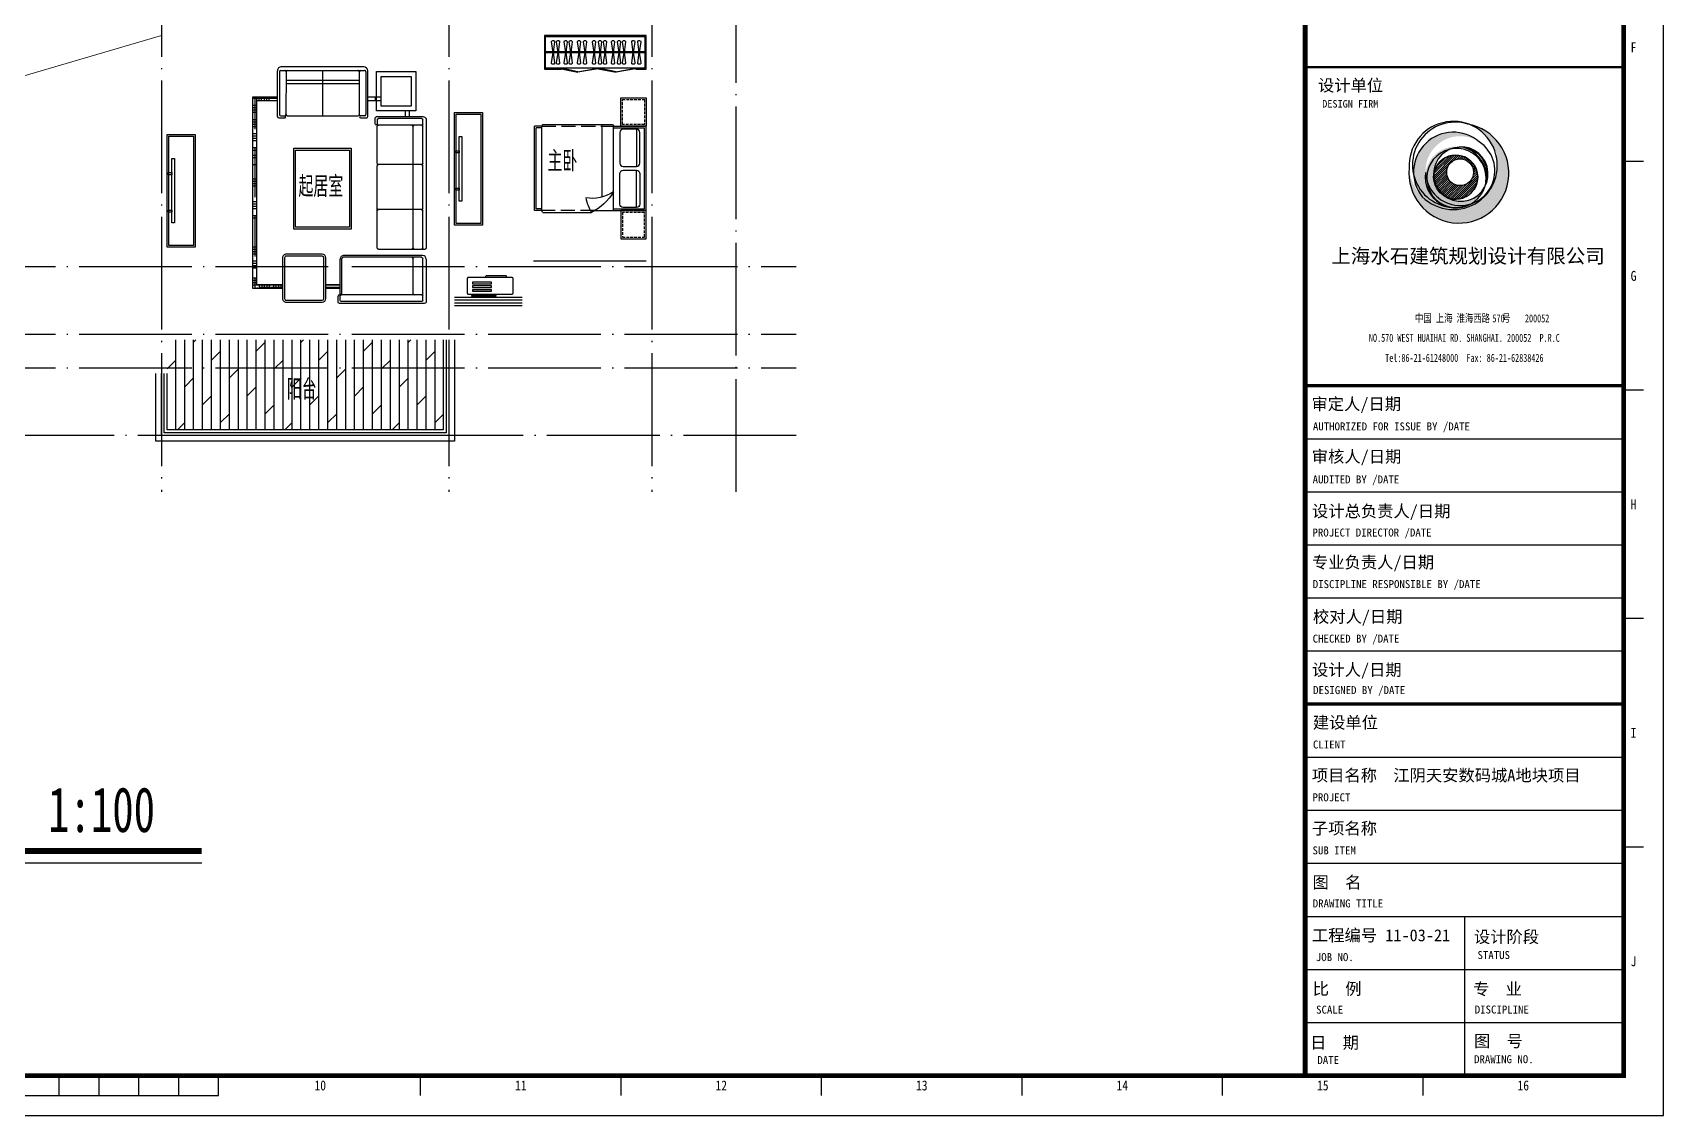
# Model space of a CAD drawing. Extents: x 921942 to 1159542, y -958603 to -790785.
# Drawn here: x 1130604 to 1159542, y -916648 to -897436 of the extents above; entities that cross this region are included whole.
import ezdxf
from ezdxf.enums import TextEntityAlignment as Align

# ---------------------------------------------------------------- set-up
doc = ezdxf.new("R2010")
doc.units = 0
doc.header["$LTSCALE"] = 1000
doc.header["$MEASUREMENT"] = 0
doc.linetypes.add('DASH', pattern=[0.35, 0.25, -0.1])
doc.linetypes.add('DOTE', pattern=[2.42, 2, -0.2, 0.02, -0.2])
for name, color, linetype in [('BALCONY', 6, 'CONTINUOUS'), ('DIM_SYMB', 3, 'CONTINUOUS'), ('DOTE', 1, 'DOTE'), ('FACE', 2, 'CONTINUOUS'), ('PUB_TEXT', 7, 'CONTINUOUS'), ('TT', 7, 'CONTINUOUS'), ('图框', 255, 'CONTINUOUS'), ('家具', 8, 'CONTINUOUS'), ('平面填充', 250, 'CONTINUOUS'), ('看线', 2, 'CONTINUOUS'), ('空调', 8, 'CONTINUOUS')]:
    doc.layers.add(name, color=color, linetype=linetype)
doc.layers.add('平面看线', color=8, linetype='CONTINUOUS', lineweight=0)
doc.styles.get("Standard").update_dxf_attribs({"font": 'GBENOR', "bigfont": 'GBCBIG'})
doc.styles.add('TKZ1', font='SIMHEI.TTF', dxfattribs={"width": 0.7})
doc.styles.add('图签栏', font='SimSun.ttf')
doc.styles.add('长仿宋', font='SimSun.ttf', dxfattribs={"width": 0.7, "height": 5})

# ---------------------------------------------------------------- blocks, each defined once
blk = doc.blocks.new('A$C790473E3')
at = {"layer": 'FACE'}
blk.add_hatch(color=256, dxfattribs=at).paths.add_polyline_path([(12277, 22805, -0.4358242), (25158, 38243, 0.4034982), (8203, 25238, -0.6154452), (35207, 40694, 0.9131699), (6565, 13084, -0.1859392), (0, 27582, 2.2949898), (29364, 49669, -0.7433742), (29147, 8589, 0.2704113), (38508, 20344, -0.4456628), (20141, 12365, -0.3262317)])
h = blk.add_hatch(dxfattribs=at)
h.set_pattern_fill('ANSI31', color=256, scale=6118.035339, style=0)
h.set_pattern_definition([(45, (-835537.9, 198731.2), (-540.76303, 540.76303), [])])
h.paths.add_polyline_path([(34441, 22970, 1.0074548), (12277, 22805, 0.9926004)])
h.paths.add_polyline_path([(18828, 25457, -1), (32328, 25457, -1)], flags=16)
blk.add_circle((23359, 22970), 11082, dxfattribs=at)
at = {"layer": 'FACE', "color": 2}
blk.add_circle((25578, 25457), 6750, dxfattribs=at)
for centre, radius, start, end in [((24948, 24977), 25084, 174.038692, 79.861542), ((23075, 29161), 21450, 286.445455, 72.950093), ((22142, 25587), 19974, 49.145957, 218.751509), ((25605, 26152), 17427, 56.564441, 183.004516), ((23426, 22946), 15395, 83.539592, 171.435544), ((25891, 24539), 13724, 93.061268, 187.256224), ((23359, 22970), 11082, 253.122954, 180.85108), ((22101, 28855), 22137, 183.29715, 225.430105), ((25737, 24611), 13464, 245.440082, 341.523102), ((23754, 22488), 14908, 291.206809, 351.732962)]:
    blk.add_arc(centre, radius, start, end, dxfattribs=at)
blk = doc.blocks.new('图框2')
at = {"layer": '图框', "color": 0}
for p, q in [((84100, 0), (84100, 59400)), ((83600, 23960), (83100, 23960)), ((83600, 18220), (83100, 18220)), ((75100, 17000), (83100, 17000)), ((75100, 15667), (83100, 15667)), ((75100, 14333), (83100, 14333)), ((75100, 13000), (83100, 13000)), ((83600, 12480), (83100, 12480)), ((75100, 11667), (83100, 11667)), ((75100, 9000), (83100, 9000)), ((75100, 7667), (83100, 7667)), ((83600, 6740), (83100, 6740)), ((75100, 6333), (83100, 6333)), ((75100, 5000), (83100, 5000)), ((79100, 5000), (79100, 1000)), ((75100, 3667), (83100, 3667)), ((75100, 2333), (83100, 2333)), ((43800, 500), (43800, 1000)), ((44800, 500), (44800, 1000)), ((45800, 500), (45800, 1000)), ((46800, 500), (46800, 1000)), ((47800, 500), (47800, 1000)), ((52875, 500), (52875, 1000)), ((57912, 500), (57912, 1000)), ((62950, 500), (62950, 1000)), ((67988, 500), (67988, 1000)), ((73025, 500), (73025, 1000)), ((78062, 500), (78062, 1000)), ((37800, 500), (47800, 500)), ((0, 0), (84100, 0))]:
    blk.add_line(p, q, dxfattribs=at)
at = {"layer": '图框', "color": 0, "const_width": 120}
blk.add_lwpolyline([(83100, 58400), (2500, 58400), (2500, 1000), (83100, 1000)], close=True, dxfattribs=at)
at = {"layer": '图框', "color": 0}
for points, const_width in [([(75100, 58400), (75100, 1000)], 120), ([(75100, 26333), (83100, 26333)], 66.7), ([(75100, 26333), (83100, 26333)], 60), ([(75100, 18333), (83100, 18333)], 80), ([(75100, 18333), (83100, 18333)], 66.7), ([(75100, 10333), (83100, 10333)], 80)]:
    blk.add_lwpolyline(points, dxfattribs=dict(at, const_width=const_width))
at = {"layer": '图框', "color": 0, "linetype": 'ByBlock', "xscale": 0.04999999701976776, "yscale": 0.05000000447034836, "zscale": 0.05}
blk.add_blockref('A$C790473E3', (77715, 22421), dxfattribs=at)
at = {"layer": '图框', "color": 0, "style": 'TKZ1'}
for s, height, width, p in [('F', 250, 0.85, (83350, 26830)), ('G', 250, 0.85, (83350, 21090)), ('中国 上海 淮海西路   号    ', 200, 0.75, (79264, 20033)), ('570     200052 ', 200, 0.75, (80571, 20021)), ('NO.570 WEST HUAIHAI RD. SHANGHAI. 200052  P.R.C', 200, 0.75, (79100, 19533)), ('Tel:86-21-61248000  Fax: 86-21-62838426', 200, 0.75, (79100, 19033)), ('H', 250, 0.85, (83350, 15350)), ('I', 250, 0.85, (83350, 9610)), ('J', 250, 0.85, (83350, 3870)), ('10', 250, 0.85, (50356, 750)), ('11', 250, 0.85, (55394, 750)), ('12', 250, 0.85, (60431, 750)), ('13', 250, 0.85, (65469, 750)), ('14', 250, 0.85, (70506, 750)), ('15', 250, 0.85, (75544, 750)), ('16', 250, 0.85, (80581, 750))]:
    blk.add_text(s, height=height, dxfattribs=dict(at, width=width)).set_placement(p, align=Align.MIDDLE)
at = {"layer": '图框', "color": 0}
for s, height, style, p in [('设计单位', 300, '图签栏', (76241, 25883)), ('上海水石建筑规划设计有限公司', 360, 'TKZ1', (79192, 21597))]:
    blk.add_text(s, height=height, dxfattribs=dict(at, style=style)).set_placement(p, align=Align.MIDDLE)
at = {"layer": '图框', "color": 0, "style": '图签栏'}
for s, height, p in [('DESIGN FIRM', 188.55, (75529, 25318)), ('审定人/日期', 300, (75260, 17722)), ('AUTHORIZED FOR ISSUE BY /DATE', 200, (75295, 17208)), ('审核人/日期', 300, (75266, 16402)), ('AUDITED BY /DATE', 200, (75288, 15876)), ('设计总负责人/日期', 300, (75272, 15030)), ('PROJECT DIRECTOR /DATE', 200, (75284, 14542)), ('专业负责人/日期', 300, (75272, 13744)), ('DISCIPLINE RESPONSIBLE BY /DATE', 200, (75292, 13246)), ('校对人/日期', 300, (75296, 12378)), ('CHECKED BY /DATE', 200, (75290, 11877)), ('设计人/日期', 300, (75274, 11045)), ('DESIGNED BY /DATE', 200, (75301, 10583)), ('建设单位', 300, (75293, 9720)), ('CLIENT', 200, (75297, 9217)), ('项目名称  江阴天安数码城A地块项目', 300, (75269, 8393)), ('PROJECT', 200, (75285, 7890)), ('子项名称  ', 300, (75269, 7060)), ('SUB ITEM', 200, (75285, 6557)), ('图  名', 300, (75285, 5706)), ('DRAWING TITLE', 200, (75291, 5224)), ('工程编号 11-03-21', 300, (75271, 4374)), ('设计阶段', 300, (79340, 4335)), ('STATUS', 200, (79430, 3927)), ('JOB NO.', 200, (75369, 3875)), ('比  例', 300, (75290, 3030)), ('专  业', 300, (79318, 3025)), ('SCALE', 200, (75375, 2555)), ('DISCIPLINE', 200, (79361, 2559)), ('日  期', 300, (75226, 1677)), ('图  号', 300, (79342, 1717)), ('DATE', 200, (75408, 1290)), ('DRAWING NO.', 200, (79344, 1311))]:
    blk.add_text(s, height=height, dxfattribs=at).set_placement(p)
blk = doc.blocks.new('dgfgf')
at = {"layer": '家具'}
blk.add_lwpolyline([(7597, -62676), (7147, -62676), (7147, -63176), (7597, -63176), (7597, -62676), (7517, -62676)], dxfattribs=at)
at = {"layer": '家具', "color": 251, "linetype": 'DASH', "ltscale": 0.2}
blk.add_lwpolyline([(7567, -62706), (7177, -62706), (7177, -63146), (7567, -63146)], close=True, dxfattribs=at)
blk = doc.blocks.new('A$C72813290')
at = {"layer": '家具'}
for p, q in [((1830, 2030), (599, 2030)), ((779, 753), (779, 2030)), ((579, 2000), (0, 2000)), ((0, 500), (0, 2000)), ((30, 530), (30, 1970)), ((579, 1970), (30, 1970)), ((170, 1945), (170, 1283)), ((579, 500), (579, 2010)), ((1850, 500), (1850, 2000)), ((1850, 2000), (1980, 2000)), ((1850, 1970), (1950, 1970)), ((1950, 530), (1950, 1970)), ((1980, 500), (1980, 2000)), ((170, 555), (170, 1217)), ((912, 500), (0, 500)), ((579, 530), (30, 530)), ((1830, 470), (967, 470)), ((1850, 530), (1950, 530)), ((1850, 500), (1980, 500))]:
    blk.add_line(p, q, dxfattribs=at)
at = {"layer": '家具', "linetype": 'DASH'}
for p, q in [((1850, 2000), (579, 2000)), ((912, 500), (1850, 500))]:
    blk.add_line(p, q, dxfattribs=at)
at = {"layer": '家具'}
for points in [[(170, 1945), (405, 1945, -0.414214), (465, 1885), (465, 1343, -0.414214), (405, 1283), (170, 1283, -0.414214), (110, 1343), (110, 1885, -0.414214)], [(170, 555), (405, 555, 0.414214), (465, 615), (465, 1157, 0.414214), (405, 1217), (170, 1217, 0.414214), (110, 1157), (110, 615, 0.414214)]]:
    blk.add_lwpolyline(points, format="xyb", close=True, dxfattribs=at)
blk.add_lwpolyline([(579, 833, 0.180302), (1071, 725, -0.088637), (967, 470, 28871.271551)], format="xyb", dxfattribs=at)
for centre, radius, start, end in [((599, 2010), 20, 90, 180), ((1819, 2001), 30.7, 357.6884, 69.6917), ((1392, 1313), 944, 210.6075, 243.2773), ((1819, 499), 30.7, 290.3566, 2.3152)]:
    blk.add_arc(centre, radius, start, end, dxfattribs=at)
blk.add_blockref('dgfgf', (-7147, 65176), dxfattribs=at)
at = {"layer": '家具', "xscale": -1, "rotation": 180}
blk.add_blockref('dgfgf', (-7147, -62676), dxfattribs=at)
blk = doc.blocks.new('sderg fhfgjghj')
at = {"layer": '家具'}
blk.add_line((934, 186), (934, 206), dxfattribs=at)
at = {"layer": '家具', "color": 8}
for p, q in [((-553, -83), (1212, -84)), ((-553, -103), (1212, -104))]:
    blk.add_line(p, q, dxfattribs=at)
at = {"layer": '家具'}
for points in [[(-390, 187), (-390, 207), (-573, 207), (-573, -393), (1232, -394), (1232, 206), (934, 206)], [(-388, 187), (934, 186), (1212, 186), (1212, -374), (-553, -373), (-553, 187), (-388, 187)]]:
    blk.add_lwpolyline(points, dxfattribs=at)
at = {"layer": '家具', "color": 8}
for points in [[(-479, -280), (-452, -93), (-479, 93, -0.459921), (-459, 117), (-445, 117, -0.459921), (-425, 93), (-452, -93), (-425, -280, -0.459921), (-445, -303), (-459, -303, -0.459921)], [(-372, -280), (-346, -93), (-372, 93, -0.459921), (-353, 117), (-338, 117, -0.459921), (-319, 93), (-346, -93), (-319, -280, -0.459921), (-338, -303), (-353, -303, -0.459921)], [(-209, -280), (-182, -93), (-209, 93, -0.459921), (-189, 117), (-175, 117, -0.459921), (-155, 93), (-182, -93), (-155, -280, -0.459921), (-175, -303), (-189, -303, -0.459921)], [(-120, -280), (-93, -93), (-120, 93, -0.459921), (-100, 117), (-86, 117, -0.459921), (-66, 93), (-93, -93), (-66, -280, -0.459921), (-86, -303), (-100, -303, -0.459921)], [(-13, -280), (13, -93), (-13, 93, -0.459921), (6, 117), (21, 117, -0.459921), (40, 93), (13, -93), (40, -280, -0.459921), (21, -303), (6, -303, -0.459921)], [(128, -280), (155, -93), (128, 93, -0.459921), (148, 117), (162, 117, -0.459921), (182, 93), (155, -93), (182, -280, -0.459921), (162, -303), (148, -303, -0.459921)], [(217, -280), (244, -93), (217, 93, -0.459921), (236, 117), (251, 117, -0.459921), (270, 93), (244, -93), (270, -280, -0.459921), (251, -303), (236, -303, -0.459921)], [(323, -280), (350, -93), (323, 93, -0.459921), (343, 117), (357, 117, -0.459921), (377, 93), (350, -93), (377, -280, -0.459921), (357, -303), (343, -303, -0.459921)], [(483, -280), (510, -93), (483, 93, -0.459921), (503, 117), (518, 117, -0.459921), (537, 93), (510, -93), (537, -280, -0.459921), (518, -303), (503, -303, -0.459921)], [(590, -280), (617, -93), (590, 93, -0.459921), (610, 117), (624, 117, -0.459921), (644, 93), (617, -93), (644, -280, -0.459921), (624, -303), (610, -303, -0.459921)], [(737, -280), (764, -93), (737, 93, -0.459921), (757, 117), (771, 117, -0.459921), (791, 93), (764, -93), (791, -280, -0.459921), (771, -303), (757, -303, -0.459921)], [(826, -280), (852, -93), (826, 93, -0.459921), (845, 117), (860, 117, -0.459921), (879, 93), (852, -93), (879, -280, -0.459921), (860, -303), (845, -303, -0.459921)], [(961, -280), (988, -93), (961, 93, -0.459921), (981, 117), (995, 117, -0.459921), (1015, 93), (988, -93), (1015, -280, -0.459921), (995, -303), (981, -303, -0.459921)], [(1049, -280), (1076, -93), (1049, 93, -0.459921), (1069, 117), (1083, 117, -0.459921), (1103, 93), (1076, -93), (1103, -280, -0.459921), (1083, -303), (1069, -303, -0.459921)]]:
    blk.add_lwpolyline(points, format="xyb", close=True, dxfattribs=at)
at = {"layer": '家具'}
for points in [[(-388, 196), (-40, 259), (-39, 250), (-386, 187)], [(276, 196), (-40, 259), (-42, 250), (274, 187)], [(278, 196), (640, 259), (642, 249), (280, 186)], [(934, 196), (640, 259), (638, 249), (932, 186)]]:
    blk.add_lwpolyline(points, close=True, dxfattribs=at)
blk = doc.blocks.new('A$C2FB07499')
at = {"layer": '家具', "ltscale": 0.5}
blk.add_lwpolyline([(500, 0), (0, 0), (0, 2000), (500, 2000)], close=True, dxfattribs=at)
at = {"layer": '家具', "color": 251, "ltscale": 40}
for points in [[(470, 30), (30, 30), (30, 1970), (470, 1970)], [(368, 1572), (415, 1572), (415, 428), (368, 428)], [(415, 1381), (480, 1381), (480, 1343), (415, 1343)], [(415, 717), (480, 717), (480, 679), (415, 679)]]:
    blk.add_lwpolyline(points, close=True, dxfattribs=at)
blk = doc.blocks.new('A$C25AA54E1')
at = {"layer": '家具', "ltscale": 20}
for p, q in [((884, 2199), (884, 3017)), ((918, 3081), (3211, 3081)), ((3234, 2997), (3234, 3061)), ((3234, 2234), (3234, 2996)), ((3347, 3015), (3347, 1617)), ((3413, 3081), (4163, 3081)), ((4198, 3046), (4198, 1539)), ((883, 2042), (71, 2042)), ((1012, 2176), (906, 2176)), ((1712, 2211), (1057, 2211)), ((3212, 2211), (1757, 2211)), ((1, 1972), (0, 511)), ((871, 614), (872, 1868)), ((906, 1914), (906, 2019)), ((1443, 1750), (2878, 1750)), ((1443, 728), (1443, 1750)), ((2878, 1750), (2878, 728)), ((4024, 1551), (3413, 1551)), ((4047, 1574), (4047, 1539)), ((4175, 1516), (4070, 1516)), ((3325, 1234), (3325, 597)), ((4110, 1300), (3391, 1300)), ((4176, 597), (4176, 1234)), ((2878, 728), (1443, 728)), ((882, 440), (70, 440)), ((905, 463), (905, 568)), ((3391, 531), (4110, 531))]:
    blk.add_line(p, q, dxfattribs=at)
at = {"layer": '家具', "color": 8}
for p, q in [((918, 2994), (918, 2234)), ((1011, 3017), (942, 3017)), ((1034, 2994), (1034, 2234)), ((1711, 3017), (1058, 3017)), ((1734, 2996), (1734, 2234)), ((2511, 3017), (1758, 3017)), ((2534, 2996), (2534, 2234)), ((3211, 3017), (2558, 3017)), ((3380, 2996), (3380, 1606)), ((4070, 3017), (3403, 3017)), ((4047, 2994), (4047, 1574)), ((4140, 3017), (4070, 3017)), ((4163, 2994), (4163, 1574)), ((3211, 2846), (1058, 2846)), ((4025, 2846), (3403, 2846)), ((503, 2041), (503, 2042)), ((603, 2178), (536, 2178)), ((941, 2211), (1012, 2211)), ((64, 1915), (65, 1985)), ((65, 1869), (64, 1915)), ((64, 569), (65, 1872)), ((87, 1892), (849, 1891)), ((87, 1892), (849, 1891)), ((88, 2008), (848, 2007)), ((88, 1892), (848, 1891)), ((236, 592), (236, 1892)), ((293, 592), (293, 1892)), ((871, 1984), (871, 1914)), ((1476, 1717), (2845, 1717)), ((1476, 761), (1476, 1717)), ((2845, 1717), (2845, 761)), ((4047, 1584), (3402, 1584)), ((3876, 1551), (3876, 1303)), ((3918, 1551), (3918, 1302)), ((4140, 1551), (4070, 1551)), ((65, 1242), (871, 1241)), ((3360, 1234), (3360, 597)), ((4110, 1265), (3391, 1265)), ((4141, 597), (4141, 1234)), ((87, 592), (848, 591)), ((2845, 761), (1476, 761)), ((64, 499), (64, 569)), ((87, 476), (848, 475)), ((606, 292), (536, 292)), ((561, 440), (561, 0)), ((603, 440), (603, 128)), ((871, 498), (871, 568)), ((3391, 566), (4110, 566)), ((3930, 507), (3860, 507)), ((3918, 465), (3860, 465)), ((3930, 416), (3860, 416)), ((3930, 374), (3860, 374)), ((3918, 297), (3860, 297)), ((3876, 531), (3876, 0)), ((3918, 531), (3918, 128)), ((603, 250), (536, 250)), ((606, 208), (536, 208)), ((606, 158), (536, 158)), ((606, 116), (536, 116)), ((606, 74), (536, 74)), ((1105, 44), (536, 44)), ((606, 86), (603, 86)), ((686, 70), (686, 0)), ((728, 70), (728, 0)), ((770, 70), (770, 0)), ((812, 70), (812, 0)), ((938, 70), (938, 0)), ((979, 70), (979, 0)), ((1021, 70), (1021, 0)), ((1063, 70), (1063, 0)), ((1189, 70), (1189, 0)), ((1231, 70), (1231, 0)), ((1273, 70), (1273, 0)), ((1314, 70), (1314, 0)), ((1440, 70), (1440, 0)), ((2310, 44), (1440, 44)), ((1482, 70), (1482, 0)), ((1574, 70), (1574, 0)), ((1616, 70), (1616, 0)), ((1741, 70), (1741, 0)), ((1993, 70), (1993, 0)), ((2035, 70), (2035, 0)), ((2076, 70), (2076, 0)), ((2118, 70), (2118, 0)), ((2394, 70), (2394, 0)), ((2436, 70), (2436, 0)), ((2478, 70), (2478, 0)), ((2520, 70), (2520, 0)), ((2645, 70), (2645, 0)), ((3365, 44), (2645, 44)), ((2687, 70), (2687, 0)), ((3198, 70), (3198, 0)), ((3240, 70), (3240, 0)), ((3281, 70), (3281, 0)), ((3323, 70), (3323, 0)), ((3449, 70), (3449, 0)), ((3491, 70), (3491, 0)), ((3533, 70), (3533, 0)), ((3575, 70), (3575, 0)), ((3750, 70), (3750, 0)), ((3930, 44), (3750, 44)), ((3792, 70), (3792, 0)), ((3834, 70), (3834, 0)), ((3930, 255), (3860, 255)), ((3930, 213), (3860, 213)), ((3918, 171), (3860, 171)), ((3930, 122), (3860, 122)), ((3930, 86), (3918, 86))]:
    blk.add_line(p, q, dxfattribs=at)
at = {"layer": '家具'}
for p, q in [((781, 2780), (884, 2780)), ((781, 2709), (884, 2709)), ((536, 2283), (536, 2042)), ((606, 2283), (606, 2042)), ((3860, 1302), (3860, 1551)), ((3930, 1300), (3930, 1551)), ((536, 440), (536, 0)), ((606, 440), (606, 70)), ((3860, 70), (3860, 531)), ((3930, 0), (3930, 531)), ((606, 70), (3860, 70)), ((536, 0), (3930, 0))]:
    blk.add_line(p, q, dxfattribs=at)
at = {"layer": '家具', "ltscale": 20}
blk.add_lwpolyline([(781, 2895), (781, 2199), (85, 2199), (85, 2895)], close=True, dxfattribs=at)
at = {"layer": '家具', "color": 8}
blk.add_lwpolyline([(698, 2812), (698, 2282), (169, 2282), (169, 2812)], close=True, dxfattribs=at)
at = {"layer": '家具', "ltscale": 20, "extrusion": (0, 0, -1)}
for centre, major_axis, ratio, start_param, end_param in [((953, 3021), (-49.4, 49.4), 1, 5.45018, 6.544088), ((3211, 3058), (16.4, 16.4), 1, -0.785398, 0.696689), ((4163, 3046), (24.6, 24.6), 1, -0.785398, 0.785398), ((906, 2199), (16.2, 16.2), 1, 2.356194, 3.926991), ((1012, 2234), (-16.2, 16.2), 1, 2.356194, 3.926991), ((1012, 2193), (12.7, 12.7), 0.942987, -0.815786, 2.325807), ((1057, 2234), (-16.2, 16.2), 1, 3.926991, 5.497787), ((1712, 2234), (-16.2, 16.2), 1, 2.356194, 3.926991), ((1757, 2234), (16.2, 16.2), 1, 2.356194, 3.926991), ((2512, 2234), (-16.2, 16.2), 1, 2.356194, 3.926991), ((2557, 2234), (16.2, 16.2), 1, 2.356194, 3.926991), ((3212, 2234), (-16.2, 16.2), 1, 2.356194, 3.926991), ((4024, 1574), (16.2, 16.2), 1, 0.785398, 2.356194), ((4175, 1539), (-16.2, 16.2), 1, 2.356194, 3.926991)]:
    blk.add_ellipse(centre, major_axis=major_axis, ratio=ratio, start_param=start_param, end_param=end_param, dxfattribs=at)
at = {"layer": '家具', "color": 8, "extrusion": (0, 0, -1)}
for centre, major_axis, start_param, end_param in [((942, 2994), (16.4, 16.4), 3.926991, 5.497787), ((1011, 2994), (16.4, 16.4), -0.785398, 0.785398), ((1058, 2994), (16.4, 16.4), 3.926991, 5.497787), ((1711, 2994), (-16.4, 16.4), 0.785398, 2.267485), ((1758, 2994), (16.4, 16.4), 4.0157, 5.497787), ((2511, 2994), (-16.4, 16.4), 0.785398, 2.267485), ((2558, 2994), (16.4, 16.4), 4.0157, 5.497787), ((3211, 2994), (-16.4, 16.4), 0.785398, 2.267485), ((3403, 2994), (16.4, 16.4), 4.0157, 5.497787), ((4023, 2994), (16.4, 16.4), -0.785398, 0.785398), ((4070, 2994), (-16.4, 16.4), 5.497787, 7.068583), ((4140, 2994), (16.4, 16.4), -0.785398, 0.785398), ((1058, 2869), (-16.4, 16.4), 3.926991, 5.409078), ((3211, 2822), (16.4, 16.4), -0.785398, 0.696689), ((3403, 2869), (-16.4, 16.4), 3.926991, 5.409078), ((4025, 2822), (-16.4, 16.4), 0.785398, 2.267485), ((941, 2234), (16.2, 16.2), 2.356194, 3.926991), ((4070, 1574), (16.2, 16.2), 2.356194, 3.926991), ((4140, 1574), (-16.2, 16.2), 2.356194, 3.926991)]:
    blk.add_ellipse(centre, major_axis=major_axis, ratio=1, start_param=start_param, end_param=end_param, dxfattribs=at)
at = {"layer": '家具', "ltscale": 20}
for centre, major_axis, ratio, start_param, end_param in [((3413, 3015), (-46.6, 46.6), 1, -0.785398, 0.785398), ((71, 1972), (49.7, 49.7), 1, 0.785398, 2.356194), ((883, 2019), (-16.2, 16.2), 1, 3.925825, 5.496622), ((848, 1914), (-16.2, 16.2), 1, 2.355029, 3.925825), ((849, 1868), (16.2, 16.2), 1, 5.496622, 7.067418), ((849, 1868), (16.2, 16.2), 1, 5.496622, 7.067418), ((889, 1914), (12.4, 12.4), 0.984307, 2.347446, 5.489038), ((3413, 1617), (46.6, 46.6), 1, 2.356194, 3.926991), ((4070, 1539), (16.2, 16.2), 1, 2.356194, 3.926991), ((3391, 1234), (-46.6, 46.6), 1, -0.785398, 0.785398), ((4110, 1234), (46.6, 46.6), 1, 5.497787, 7.068583), ((848, 614), (-16.2, 16.2), 1, 2.355029, 3.925825), ((848, 568), (-16.2, 16.2), 1, 3.925825, 5.496622), ((888, 568), (12.4, 12.4), 0.984309, -0.794147, 2.347446), ((3391, 597), (46.6, 46.6), 1, 2.356194, 3.926991), ((4110, 597), (-46.6, 46.6), 1, 2.356194, 3.926991), ((70, 511), (49.7, 49.7), 1, 2.356194, 3.926991), ((882, 463), (-16.2, 16.2), 1, 2.355029, 3.925825)]:
    blk.add_ellipse(centre, major_axis=major_axis, ratio=ratio, start_param=start_param, end_param=end_param, dxfattribs=at)
at = {"layer": '家具', "color": 8}
for centre, major_axis, start_param, end_param in [((1058, 2822), (16.4, 16.4), 0.785398, 2.267485), ((3211, 2869), (16.4, 16.4), 3.926991, 5.409078), ((3403, 2822), (16.4, 16.4), 0.785398, 2.267485), ((4025, 2869), (16.4, 16.4), 3.926991, 5.409078), ((88, 1915), (16.4, 16.4), 2.355029, 3.925825), ((88, 1869), (-16.4, 16.4), -0.786564, 0.784233), ((88, 1985), (-16.4, 16.4), -0.786564, 0.784233), ((89, 1869), (-16.4, 16.4), -0.697854, 0.784233), ((89, 1869), (16.4, 16.4), 0.872942, 2.355029), ((89, 1915), (-16.4, 16.4), 0.784233, 2.266319), ((89, 1915), (-16.4, 16.4), 0.784233, 2.266319), ((848, 1985), (16.2, 16.2), 5.496622, 7.067418), ((3402, 1606), (15.5, 15.5), 2.356194, 3.926991), ((3391, 1234), (-22, 22), -0.785398, 0.785398), ((4110, 1234), (22, 22), 5.497787, 7.068583), ((87, 615), (16.4, 16.4), 2.355029, 3.925825), ((87, 569), (-16.4, 16.4), -0.786564, 0.784233), ((3391, 597), (22, 22), 2.356194, 3.926991), ((4110, 597), (-22, 22), 2.356194, 3.926991), ((87, 499), (-16.4, 16.4), 0.784233, 2.355029), ((848, 498), (-16.2, 16.2), 2.355029, 3.925825)]:
    blk.add_ellipse(centre, major_axis=major_axis, ratio=1, start_param=start_param, end_param=end_param, dxfattribs=at)
blk = doc.blocks.new('空调机')
at = {"layer": '空调', "color": 8}
for p, q in [((2416486, -275315), (2416486, -275325)), ((2416849, -275305), (2416496, -275305)), ((2416859, -275325), (2416859, -275315))]:
    blk.add_line(p, q, dxfattribs=at)
blk.add_lwpolyline([(2416186, -275325), (2416946, -275325, -0.414214), (2416966, -275345), (2416966, -275615, -0.414214), (2416946, -275635), (2416186, -275635, -0.414214), (2416166, -275615), (2416166, -275345, -0.414214)], format="xyb", close=True, dxfattribs=at)
for points in [[(2416256, -275445), (2416592, -275445), (2416592, -275416), (2416256, -275416)], [(2416256, -275511), (2416592, -275511), (2416592, -275482), (2416256, -275482)], [(2416235, -275664), (2416675, -275664), (2416675, -275649), (2416235, -275649)], [(2416256, -275577), (2416592, -275577), (2416592, -275548), (2416256, -275548)]]:
    blk.add_lwpolyline(points, close=True, dxfattribs=at)
for centre, start, end in [((2416496, -275315), 90, 180), ((2416849, -275315), 0, 90)]:
    blk.add_arc(centre, 10, start, end, dxfattribs=at)

msp = doc.modelspace()

# ---------------------------------------------------------------- hatches: boundary and pattern name
at = {"layer": '平面填充'}
h = msp.add_hatch(dxfattribs=at)
h.set_pattern_fill('DOLMIT', color=256, scale=200, angle=90, style=0)
h.set_pattern_definition([(90, (2421545.9, 5430.47), (158.748412, 1e-14), []), (45, (2421545.9, 5430.47), (317.49661, -317.49661), [224.50425, -449.008])])
h.paths.add_polyline_path([(1132990, -903486), (1132990, -903386), (1137890, -903386), (1137890, -904486), (1132990, -904486)])
h.paths.add_polyline_path([(1132990, -902886), (1134090, -902886), (1136490, -902886), (1137890, -902886), (1137890, -903386), (1132990, -903386)])
h.paths.add_polyline_path([(1135715, -904073), (1135071, -904073), (1135071, -903514), (1135715, -903514)], flags=24)

# ---------------------------------------------------------------- linework, layer by layer
at = {"layer": 'BALCONY', "color": 8}
for p, q in [((1139290, -902136), (1138090, -902136)), ((1139290, -902286), (1138090, -902286))]:
    msp.add_line(p, q, dxfattribs=at)
at = {"layer": 'BALCONY'}
for p, q in [((1139290, -902186), (1138090, -902186)), ((1139290, -902236), (1138090, -902236))]:
    msp.add_line(p, q, dxfattribs=at)
at = {"layer": 'BALCONY', "color": 8}
for points in [[(1138090, -902886), (1138090, -904686), (1132790, -904686), (1132790, -903486)], [(1137890, -902886), (1137890, -904486), (1132990, -904486), (1132990, -903486)]]:
    msp.add_lwpolyline(points, dxfattribs=at)
at = {"layer": 'BALCONY'}
for points in [[(1137990, -902886), (1137990, -904586), (1132890, -904586), (1132890, -903486)], [(1137940, -902886), (1137940, -904536), (1132940, -904536), (1132940, -903486)]]:
    msp.add_lwpolyline(points, dxfattribs=at)
at = {"layer": 'DIM_SYMB', "const_width": 105}
msp.add_lwpolyline([(1124047, -911959), (1133605, -911959)], dxfattribs=at)
at = {"layer": 'DIM_SYMB'}
msp.add_lwpolyline([(1124047, -912169), (1133605, -912169)], dxfattribs=at)
at = {"layer": 'DOTE', "linetype": 'DOTE'}
for p, q in [((1132890, -886186), (1132890, -905586)), ((1137990, -886186), (1137990, -905586)), ((1141590, -886186), (1141590, -905586)), ((1143090, -905586), (1143090, -886186)), ((1114490, -901586), (1144152, -901586)), ((1114490, -902786), (1144152, -902786)), ((1114490, -903386), (1144152, -903386)), ((1144152, -904586), (1114490, -904586))]:
    msp.add_line(p, q, dxfattribs=at)
at = {"layer": '平面看线'}
msp.add_lwpolyline([(1125590, -903286), (1126762, -899284), (1132890, -897486)], dxfattribs=at)
at = {"layer": '看线'}
msp.add_line((1139490, -901486), (1141490, -901486), dxfattribs=at)

# ---------------------------------------------------------------- block references
at = {"layer": '图框', "color": 0, "linetype": 'ByBlock', "xscale": 0.7063020216301084, "yscale": 0.7063020213972777, "zscale": 0.7063020214030876}
msp.add_blockref('图框2', (1100142, -916648), dxfattribs=at)
at = {"layer": '家具'}
for name, p, rotation in [('sderg fhfgjghj', (1140917, -897880), 180), ('A$C25AA54E1', (1134509, -898043), 270), ('A$C2FB07499', (1138590, -898853), 180), ('A$C2FB07499', (1133490, -899241), 180)]:
    msp.add_blockref(name, p, dxfattribs=dict(at, rotation=rotation))
at = {"layer": '家具', "xscale": -1}
msp.add_blockref('A$C72813290', (1141490, -901095), dxfattribs=at)
at = {"layer": '空调'}
msp.add_blockref('空调机', (-1277843, -626449), dxfattribs=at)

# ---------------------------------------------------------------- texts
at = {"layer": 'PUB_TEXT', "style": '长仿宋', "width": 0.7}
msp.add_text('5#  二层平面图   1:100', height=797.47, dxfattribs=at).set_placement((1124413, -911621))
at = {"layer": 'TT', "color": 0, "linetype": 'Continuous'}
for s, p in [('主卧', (1139741, -899901)), ('起居室', (1135322, -900351)), ('阳台', (1135116, -903952))]:
    msp.add_text(s, height=367.5, dxfattribs=at).set_placement(p)

doc.saveas('drawing.dxf')
